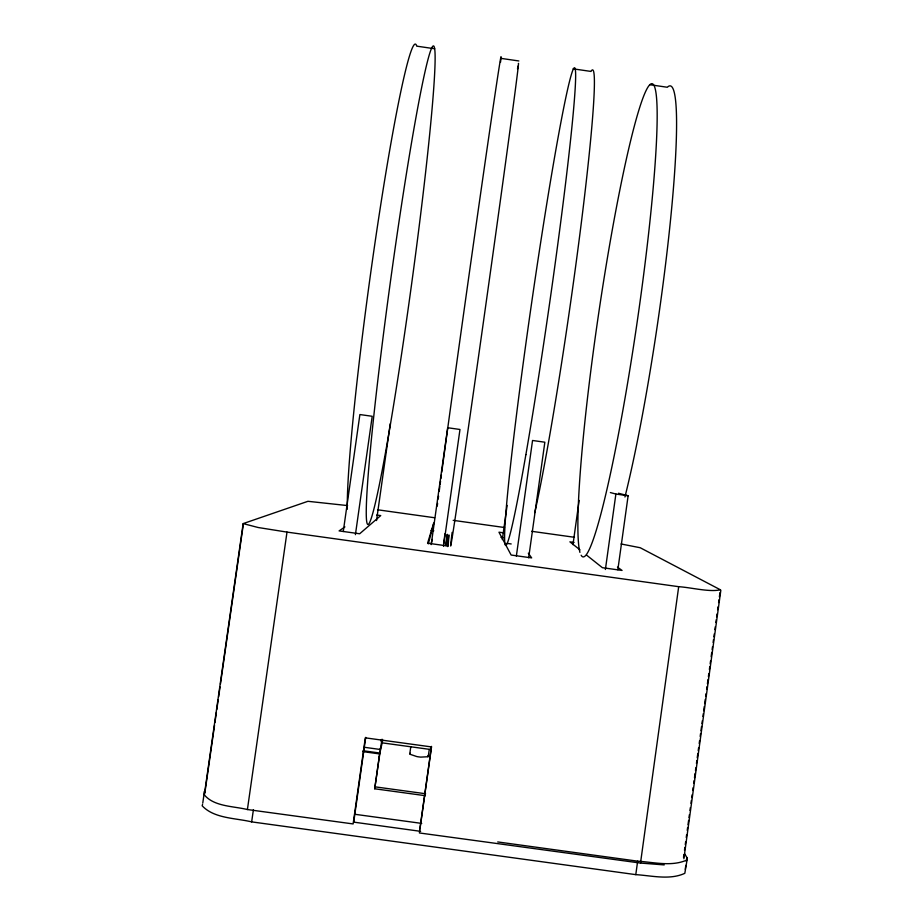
<?xml version="1.0" encoding="UTF-8"?>
<svg xmlns="http://www.w3.org/2000/svg" width="923" height="923" viewBox="0 0 923 923"><rect width="100%" height="100%" fill="white"/><g stroke="black" fill="none" stroke-linecap="round" stroke-linejoin="round"><path stroke-width="1.38" d="M448.982 534.936L448.105 546.047L427.591 543.186L433.729 522.96M447.701 546.589L448.624 535.49M446.097 545.678L447.24 534.302L445.624 545.308M617.845 569.779L628.125 495.766L618.479 493.251M202.564 804.452L202.149 805.767C214.078 818.609 235.4 817.974 251.656 821.874L635.785 874.635L637.655 861.171C653.646 862.186 671.471 866.835 686.643 860.132L686.885 857.536L684.681 853.844M347.59 505.585L307.936 501.304L243.153 523.606L204.318 794.853C214.113 806.714 233.3 806.067 247.41 809.54L353.128 823.939L365.312 737.846L431.526 746.926L419.411 832.961L640.504 863.063L678.693 586.682C691.477 587.536 709.66 592.358 720.367 589.774L640.204 547.731L621.052 543.97M683.505 857.409L683.897 854.56M684.485 850.291L684.878 847.441M685.27 844.591L685.662 841.753M686.25 837.484L686.643 834.634M687.231 830.365L687.623 827.516M688.016 824.666L688.604 820.397M688.996 817.547L689.389 814.697M689.977 810.429L690.369 807.579M690.958 803.31L691.35 800.46M691.742 797.622L692.135 794.772M692.723 790.503L693.115 787.654M693.704 783.385L694.096 780.535M694.488 777.685L695.077 773.416M695.469 770.567L695.861 767.728M696.45 763.448L696.842 760.61M697.234 757.76L697.823 753.491M698.215 750.641L698.607 747.792M699.196 743.523L699.588 740.673M700.176 736.404L700.569 733.554M700.961 730.716L701.549 726.436M701.942 723.597L702.334 720.748M702.922 716.479L703.314 713.629M703.695 710.779L704.284 706.51M704.676 703.661L705.264 699.392M705.657 696.542L706.049 693.692M706.637 689.423L707.03 686.585M707.422 683.735L708.01 679.466M708.403 676.617L708.795 673.767M709.383 669.498L709.775 666.648M710.168 663.799L710.56 660.96M711.148 656.68L711.737 652.411M712.129 649.561L712.521 646.723M713.11 642.454L713.502 639.604M713.894 636.755L714.287 633.905M714.875 629.636L715.267 626.786M715.856 622.517L716.248 619.668M716.64 616.829L717.033 613.98M717.621 609.711L718.013 606.861M718.602 602.592L718.994 599.742M719.386 596.893L719.975 592.624M683.874 858.736L720.851 590.189M685.258 869.328L685.801 865.393M686.343 861.471L686.885 857.536M687.231 858.898L684.82 873.32C669.74 880.311 651.776 875.639 635.785 874.635M502.331 539.563L507.119 505.389M516.361 556.061L532.548 440.479L544.847 442.209L528.671 557.78M572.975 544.651L579.136 500.439M605.396 569.503L615.883 494.047L610.357 492.559M343.275 531.51L359.889 414.554L372.211 416.285L355.413 534.659M376.526 520.56L390.233 423.772M353.821 821.458L365.716 737.362M425.422 795.707L374.715 788.784L379.641 753.918L382.803 740.108M374.715 788.784L380.484 748.622L380.276 749.476L364.793 747.353M433.556 524.149L428.307 543.878M431.191 544.605L447.678 427.741L459.977 429.472L443.513 546.324M409.8 753.722L410.77 746.845M443.594 543.635L445.001 533.679M428.284 756.26L429.264 749.384M419.861 828.992L431.479 746.384M202.76 803.137L204.456 791.311L204.56 793.953M204.964 792.199L214.54 725.328M214.944 722.478L216.374 712.521M216.778 709.683L218.209 699.715M218.613 696.877L220.043 686.92M220.447 684.07L243.268 524.726M247.41 809.54L286.995 532.098L678.693 586.682M251.656 821.874L253.398 809.713M380.276 749.476L382.076 739.219M379.238 757.471L379.457 756.595M431.214 543.601L432.31 539.436M344.914 526.918L339.099 530.91L359.67 533.771L380.714 515.599L376.711 515.034M427.972 756.733L420.738 757.114A8.515 1.523 7.8 0 1 416.873 756.583L409.997 754.264A11.249 2.008 7.8 0 1 410.331 753.295M664.214 864.909L640.504 863.063M354.651 814.259L421.73 823.408M382.41 742.888L430.891 749.545M363.097 750.745L379.861 753.041M362.751 751.599L379.641 753.918M375.176 786.858L425.595 793.745M353.532 822.105L420.634 831.335M497.728 841.938L637.655 861.171M377.553 509.773L434.618 517.745M453.17 520.341L504.523 527.518M531.636 531.302L574.441 537.29M574.083 542.424L569.906 541.847L579.99 549.866M502.954 532.756L498.951 532.19L511.134 555.035L531.648 557.896L528.314 553.2M500.947 537.324L503.623 537.694M430.937 530.344L433.787 530.748M507.015 543.382L511.192 543.959M615.883 494.047L628.125 495.766M286.995 532.098L258.14 527.506L243.153 523.606M434.664 48.757A241.538 10.661 -82.2 0 0 378.107 377.819A241.538 10.661 -82.2 0 0 389.206 431.491A241.538 10.661 -82.2 0 0 434.664 48.757L416.723 46.15A241.584 13.199 -82.2 0 0 377.23 227.716A241.584 13.199 -82.2 0 0 347.325 509.219M500.935 58.368L518.853 60.964M573.102 68.833L590.985 71.429A241.099 11.445 -81.8 0 1 580.279 231.05A241.099 11.445 -81.8 0 1 534.763 512.623M649.63 84.685L667.352 87.258A239.08 22.14 -81.6 0 1 669.994 225.12A239.08 22.14 -81.6 0 1 624.94 497.001M617.452 567.126L622.056 570.437L602.407 567.691L586.716 555.219M381.441 741.7L380.622 740.142M441.748 472.218A241.353 1.281 -82 0 1 481.783 185.408A241.353 1.281 -82 0 1 500.52 62.222M437.248 506.104A241.353 1.281 -82 0 1 437.594 503.393M438.16 499.101A241.353 1.281 -82 0 1 438.563 496.101M439.186 491.371A241.353 1.281 -82 0 1 439.844 486.421M440.075 484.713A241.353 1.281 -82 0 1 440.548 481.125M440.882 478.656A241.353 1.281 -82 0 1 441.402 474.837M518.391 63.641A241.307 1.258 -82 0 1 486.698 298.614A241.307 1.258 -82 0 1 452.155 532.363M517.515 69.006A241.307 1.258 -82 0 1 517.988 66.075M579.932 552.392A239.126 19.66 -81.7 0 1 623.833 170.686A239.126 19.66 -81.7 0 1 649.065 229.342A239.126 19.66 -81.7 0 1 581.155 555.242M427.891 755.706A11.249 2.008 7.8 0 1 427.972 756.733M525.879 454.647A241.157 8.918 -81.8 0 0 575.364 69.825A241.157 8.918 -81.8 0 0 519.257 393.175A241.157 8.918 -81.8 0 0 525.879 454.647"/></g></svg>
